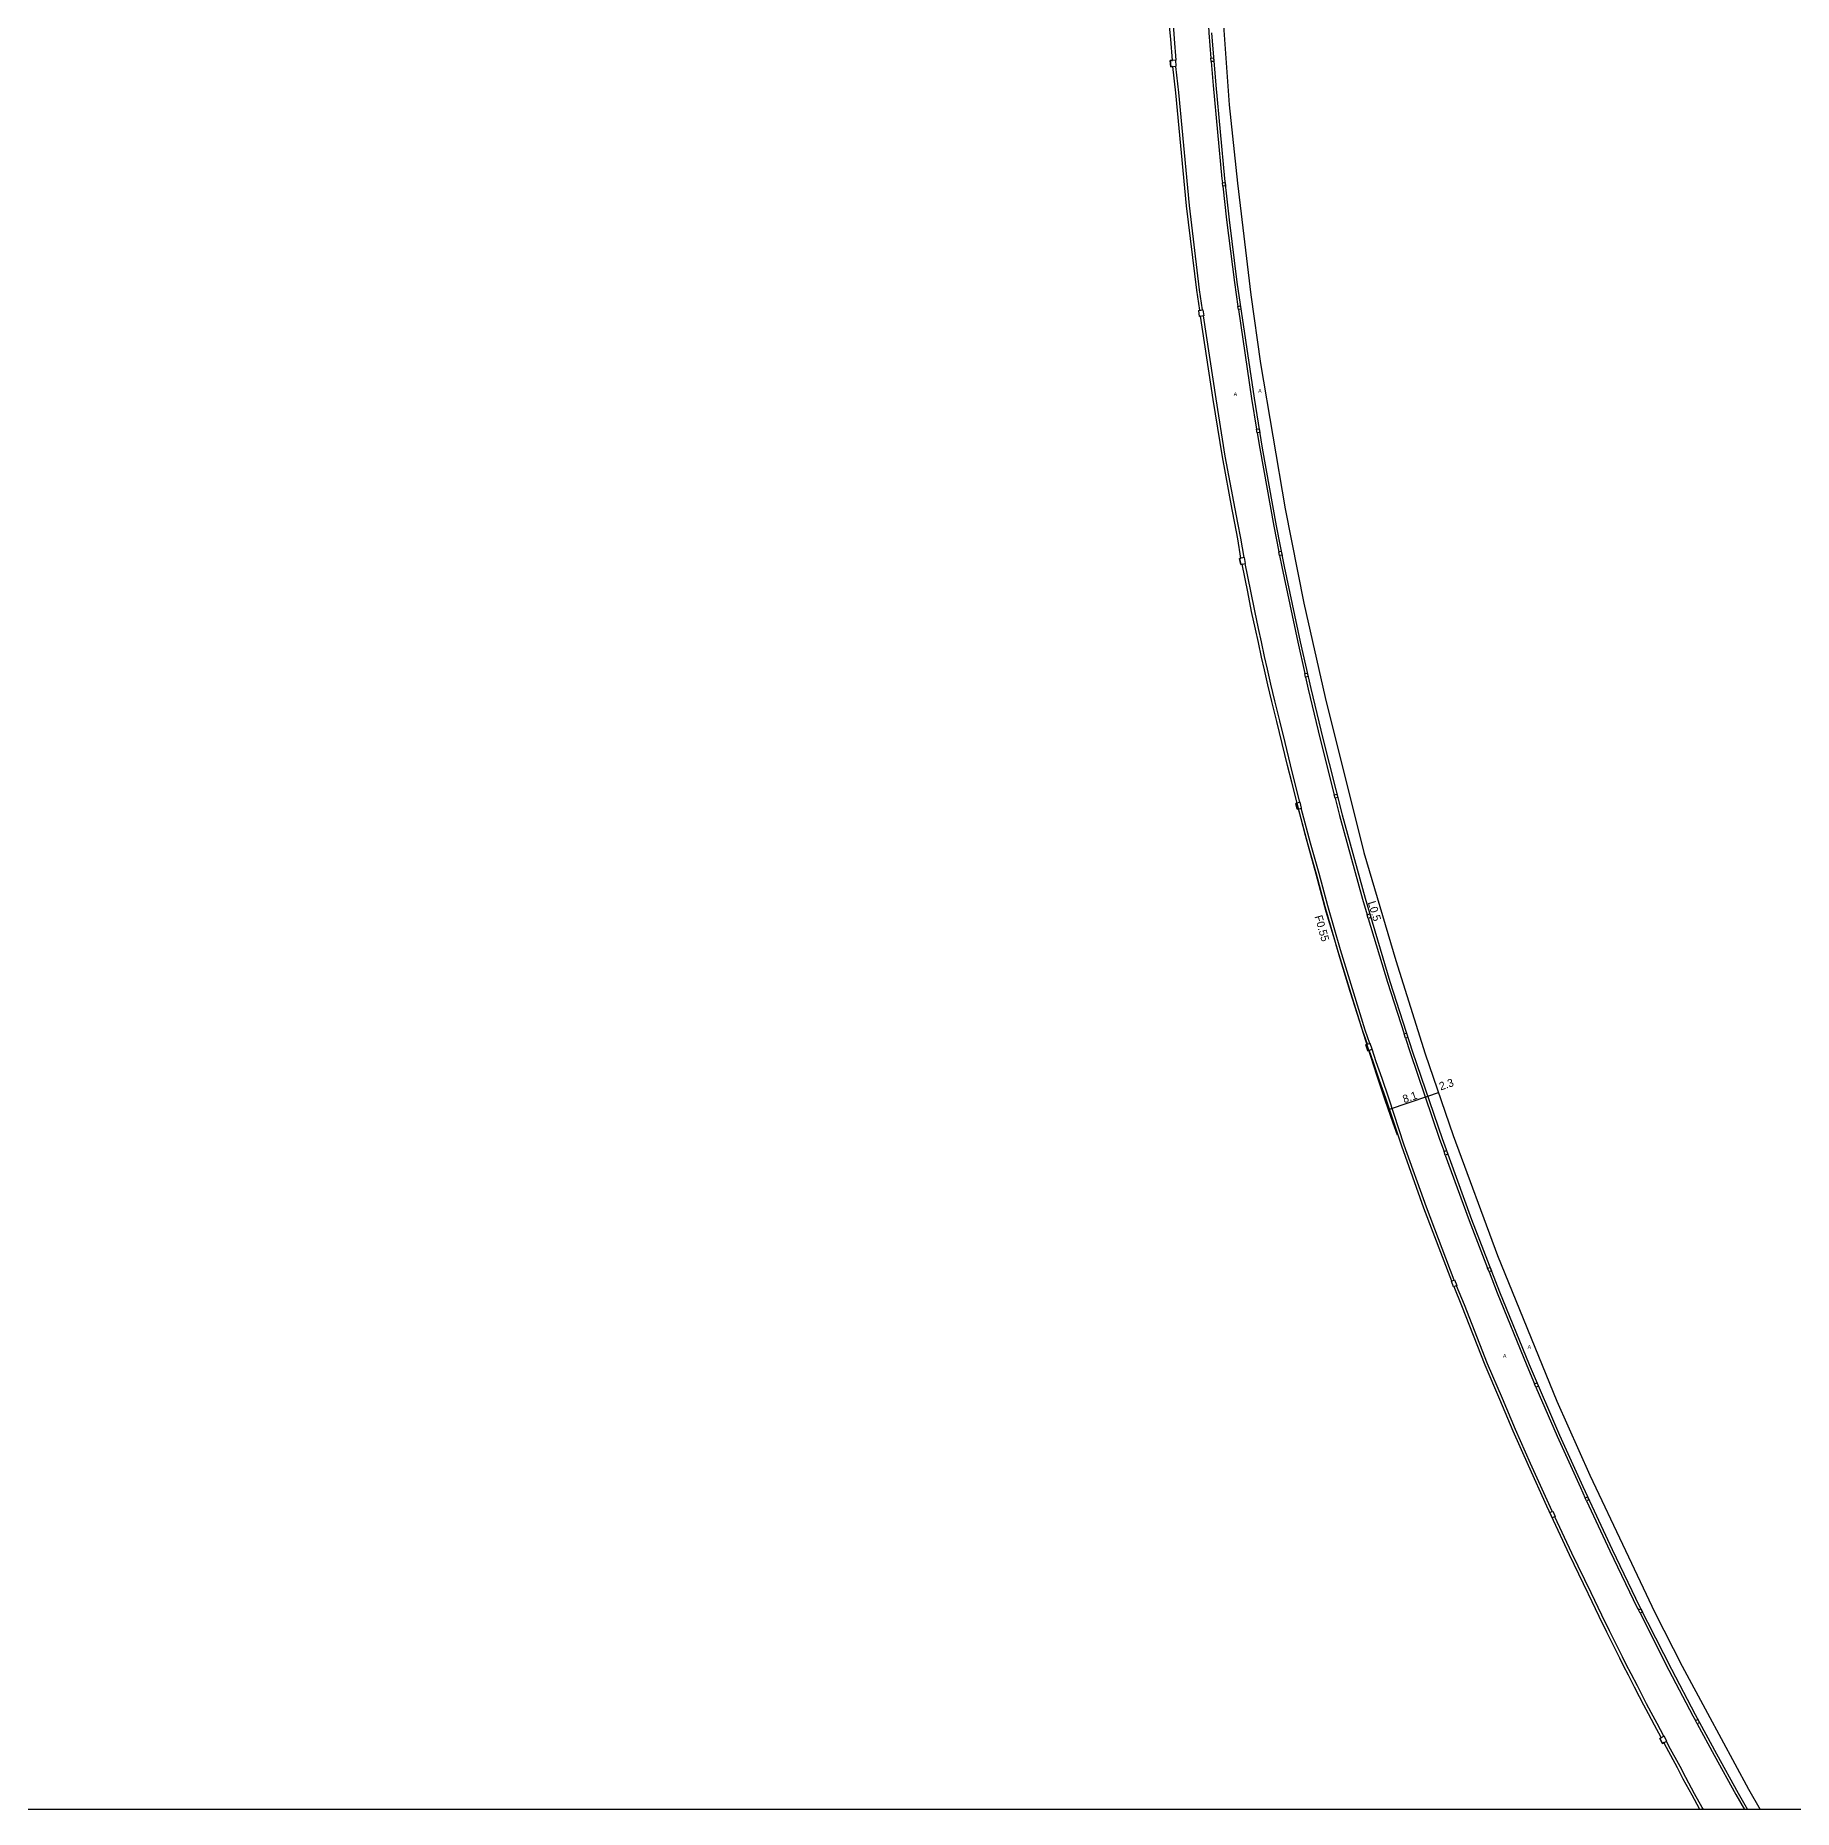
# Model space of a CAD drawing. Header units: metres. Extents: x -16000 to -12000, y -105000 to -102000.
# Drawn here: x -12664.8 to -12313.1, y -105000 to -104645.2 of the extents above; entities that cross this region are included whole.
import ezdxf

# ---------------------------------------------------------------- set-up
doc = ezdxf.new("R2010")
doc.units = ezdxf.units.M
doc.header["$LTSCALE"] = 2.5
for name, color, linetype in [('側溝・桝', 7, 'Continuous'), ('図郭', 7, 'Continuous'), ('幅員', 7, 'Continuous'), ('歩道・分離帯・安全施設', 7, 'Continuous'), ('舗装', 7, 'Continuous'), ('道路', 7, 'Continuous')]:
    doc.layers.add(name, color=color, linetype=linetype)
doc.styles.get("Standard").update_dxf_attribs({"font": ''})
doc.styles.add('YOKO_DECO', font='')
doc.styles.get('Standard').set_extended_font_data('@MS PGothic')
doc.styles.get('YOKO_DECO').set_extended_font_data('MS PGothic')

msp = doc.modelspace()

# ---------------------------------------------------------------- linework, layer by layer
at = {"layer": '側溝・桝'}
for points in [[(-12437.63, -104637.38), (-12437.02, -104645.88), (-12436.71, -104650.16)], [(-12430.32, -104640.58), (-12430.07, -104644.7), (-12429.66, -104649.73)], [(-12431.37, -104700.08), (-12431.98, -104696.09), (-12433.97, -104679.22), (-12436.1, -104656.62), (-12436.71, -104651.39)], [(-12429.61, -104650.44), (-12429.22, -104655.22), (-12427.46, -104673.89), (-12427.37, -104674.68)], [(-12427.29, -104675.37), (-12426.53, -104682.11), (-12424.98, -104694.64), (-12424.28, -104699.39)], [(-12423.05, -104749.63), (-12423.71, -104745.74), (-12424.29, -104742.7), (-12424.82, -104739.89), (-12426.81, -104729.35), (-12428.64, -104717.89), (-12431.19, -104701.27)], [(-12424.19, -104700.02), (-12421.56, -104717.8), (-12420.56, -104723.94)], [(-12420.43, -104724.71), (-12419.92, -104727.84), (-12417.11, -104743.35), (-12416.12, -104748.45)], [(-12411.9, -104798.56), (-12412.96, -104794.37), (-12413.77, -104791.07), (-12414.85, -104786.63), (-12415.89, -104782.29), (-12416.89, -104778.26), (-12417.7, -104774.93), (-12418.36, -104771.92), (-12418.93, -104769.41), (-12419.56, -104766.49), (-12420.14, -104763.8), (-12420.92, -104760.25), (-12421.71, -104756.37), (-12422.82, -104750.82)], [(-12415.96, -104749.22), (-12415.52, -104751.5), (-12412.3, -104766.57), (-12410.9, -104772.84)], [(-12410.74, -104773.56), (-12410.2, -104775.94), (-12407.81, -104785.91), (-12405.01, -104797.05)], [(-12397.86, -104846.81), (-12398.79, -104844.15), (-12401.09, -104836.73), (-12403.76, -104828.06), (-12406.31, -104819.3), (-12408.05, -104812.8), (-12409.74, -104806.74), (-12411.59, -104799.73)], [(-12404.83, -104797.75), (-12403.96, -104801.21), (-12399.35, -104817.92), (-12398.41, -104821.05)], [(-12398.19, -104821.78), (-12394.37, -104834.54), (-12391.04, -104844.89)], [(-12390.76, -104845.77), (-12389.84, -104848.62), (-12383.94, -104865.96), (-12383.05, -104868.41)], [(-12381, -104894.12), (-12386.57, -104879.55), (-12391.02, -104867.17), (-12394.11, -104857.74), (-12395.45, -104853.81), (-12396.64, -104850.44), (-12397.45, -104847.96)], [(-12382.79, -104869.13), (-12378.01, -104882.21), (-12374.32, -104891.76)], [(-12374.05, -104892.47), (-12372.43, -104896.65), (-12366.51, -104911.23), (-12364.94, -104914.88)], [(-12361.39, -104940.35), (-12365.72, -104930.82), (-12368.75, -104923.99), (-12371.37, -104917.8), (-12374.33, -104910.85), (-12378.97, -104899.09), (-12380.54, -104895.3), (-12380.57, -104895.22)], [(-12364.66, -104915.53), (-12360.44, -104925.36), (-12355.77, -104935.63), (-12354.8, -104937.71)], [(-12354.54, -104938.29), (-12349.91, -104948.24), (-12344.39, -104959.64), (-12344.16, -104960.09)], [(-12339.08, -104985.34), (-12340.43, -104982.82), (-12341.61, -104980.57), (-12342.52, -104978.87), (-12343.42, -104977.16), (-12344.37, -104975.25), (-12345.62, -104972.88), (-12346.59, -104970.99), (-12347.35, -104969.44), (-12348.45, -104967.2), (-12349.93, -104964.24), (-12351.45, -104961.1), (-12353.61, -104956.67), (-12357.51, -104948.75), (-12360.88, -104941.46)], [(-12343.84, -104960.72), (-12338.05, -104972.16), (-12333.27, -104981.26), (-12332.76, -104982.22)], [(-12332.41, -104982.86), (-12329.04, -104989.13), (-12324.67, -104996.99), (-12322.96, -105000)], [(-12331.18, -105000), (-12331.41, -104999.6), (-12332.92, -104996.87), (-12334.69, -104993.62), (-12335.84, -104991.39), (-12338.06, -104987.35), (-12338.57, -104986.36)]]:
    msp.add_lwpolyline(points, dxfattribs=at)
for points in [[(-12437.8, -104650.24), (-12437.71, -104651.46), (-12436.61, -104651.38), (-12436.71, -104650.16)], [(-12429.08, -104650.4), (-12429.61, -104650.44), (-12429.66, -104649.73), (-12429.14, -104649.68)], [(-12426.77, -104675.31), (-12427.29, -104675.37), (-12427.37, -104674.68), (-12426.85, -104674.62)], [(-12432.11, -104700.2), (-12431.3, -104700.07), (-12431.12, -104701.26), (-12431.93, -104701.38)], [(-12423.67, -104699.94), (-12424.19, -104700.02), (-12424.28, -104699.39), (-12423.76, -104699.31)], [(-12419.91, -104724.62), (-12420.43, -104724.71), (-12420.56, -104723.94), (-12420.04, -104723.85)], [(-12423.96, -104749.8), (-12423.72, -104750.99), (-12422.73, -104750.8), (-12422.95, -104749.61)], [(-12415.45, -104749.12), (-12415.96, -104749.22), (-12416.12, -104748.45), (-12415.6, -104748.35)], [(-12410.23, -104773.44), (-12410.74, -104773.56), (-12410.9, -104772.84), (-12410.39, -104772.72)], [(-12404.32, -104797.62), (-12404.83, -104797.75), (-12405.01, -104797.05), (-12404.5, -104796.92)], [(-12412.71, -104798.78), (-12412.39, -104799.95), (-12411.54, -104799.71), (-12411.85, -104798.55)], [(-12397.69, -104821.63), (-12398.19, -104821.78), (-12398.41, -104821.05), (-12397.91, -104820.9)], [(-12398.67, -104847.09), (-12398.27, -104848.24), (-12397.4, -104847.94), (-12397.8, -104846.79)], [(-12390.26, -104845.61), (-12390.76, -104845.77), (-12391.04, -104844.89), (-12390.54, -104844.73)], [(-12382.3, -104868.95), (-12382.79, -104869.13), (-12383.05, -104868.41), (-12382.56, -104868.23)], [(-12373.56, -104892.28), (-12374.05, -104892.47), (-12374.32, -104891.76), (-12373.83, -104891.57)], [(-12381.16, -104895.44), (-12381.58, -104894.34), (-12380.93, -104894.09), (-12380.51, -104895.19)], [(-12364.18, -104915.33), (-12364.66, -104915.53), (-12364.94, -104914.88), (-12364.46, -104914.67)], [(-12354.06, -104938.07), (-12354.54, -104938.29), (-12354.8, -104937.71), (-12354.33, -104937.49)], [(-12361.9, -104940.58), (-12361.29, -104940.31), (-12360.8, -104941.42), (-12361.39, -104941.69)], [(-12343.37, -104960.48), (-12343.84, -104960.72), (-12344.16, -104960.09), (-12343.69, -104959.86)], [(-12331.95, -104982.61), (-12332.41, -104982.86), (-12332.76, -104982.22), (-12332.29, -104981.98)], [(-12339.9, -104985.77), (-12339.37, -104986.78), (-12338.51, -104986.33), (-12339.04, -104985.32)]]:
    msp.add_lwpolyline(points, close=True, dxfattribs=at)
at = {"layer": '図郭'}
msp.add_lwpolyline([(-12800, -104400), (-12000, -104400), (-12000, -105000), (-12800, -105000)], close=True, dxfattribs=at)
at = {"layer": '幅員'}
for points in [[(-12393.97, -104859.94), (-12386.32, -104857.34)], [(-12386.32, -104857.34), (-12384.18, -104856.6)]]:
    msp.add_lwpolyline(points, dxfattribs=at)
at = {"layer": '歩道・分離帯・安全施設'}
for points in [[(-12429.55, -104644.66), (-12428.7, -104655.17), (-12426.94, -104673.83), (-12426.01, -104682.05), (-12424.46, -104694.57), (-12421.04, -104717.72), (-12419.4, -104727.75), (-12416.6, -104743.25), (-12415, -104751.39), (-12411.79, -104766.45), (-12409.69, -104775.82), (-12407.31, -104785.79), (-12403.45, -104801.07), (-12398.85, -104817.77), (-12393.87, -104834.39), (-12389.35, -104848.46), (-12383.45, -104865.79), (-12377.52, -104882.03), (-12371.94, -104896.46), (-12366.02, -104911.03), (-12359.96, -104925.14), (-12355.3, -104935.41), (-12349.44, -104948.01), (-12343.92, -104959.4), (-12337.58, -104971.92), (-12332.81, -104981.02), (-12328.58, -104988.87), (-12324.21, -104996.73), (-12322.36, -105000)], [(-12429.55, -104644.66), (-12428.7, -104655.17), (-12426.94, -104673.83), (-12426.01, -104682.05), (-12424.46, -104694.57), (-12421.04, -104717.72), (-12419.4, -104727.75), (-12416.6, -104743.25), (-12415, -104751.39), (-12411.79, -104766.45), (-12409.69, -104775.82), (-12407.31, -104785.79), (-12403.45, -104801.07), (-12398.85, -104817.77), (-12393.87, -104834.39), (-12389.35, -104848.46), (-12383.45, -104865.79), (-12377.52, -104882.03), (-12371.94, -104896.46), (-12366.02, -104911.03), (-12359.96, -104925.14), (-12355.3, -104935.41), (-12349.44, -104948.01), (-12343.92, -104959.4), (-12337.58, -104971.92), (-12332.81, -104981.02), (-12328.58, -104988.87), (-12324.21, -104996.73), (-12322.36, -105000)], [(-12412.55, -104798.48), (-12410.81, -104805.17), (-12408.71, -104812.87), (-12406.66, -104820.41), (-12404.96, -104826.05)], [(-12404.75, -104826.82), (-12403.77, -104830.18), (-12401.88, -104836.34), (-12399.97, -104842.42), (-12398.38, -104847.46), (-12396.54, -104853.09), (-12394.86, -104858.08), (-12393.27, -104862.69), (-12392.45, -104865.06)]]:
    msp.add_lwpolyline(points, dxfattribs=at)
at = {"layer": '道路'}
for points in [[(-12424.91, -104742.76), (-12425.43, -104740), (-12427.37, -104729.51), (-12429.23, -104717.98), (-12431.73, -104701.35), (-12431.93, -104701.38), (-12432.11, -104700.2), (-12431.91, -104700.17), (-12432.52, -104696.17), (-12434.56, -104679.29), (-12436.7, -104656.68), (-12437.3, -104651.43), (-12437.71, -104651.46), (-12437.8, -104650.24), (-12437.39, -104650.21), (-12437.71, -104645.94), (-12438.53, -104637.46)], [(-12427.31, -104641.32), (-12426.02, -104659.1), (-12424.36, -104674.78), (-12421.7, -104697.05), (-12419.77, -104710.79), (-12414.8, -104739.9), (-12411.07, -104758.74), (-12406.82, -104777.62), (-12399.09, -104808.6), (-12392.71, -104830.18), (-12386.83, -104848.85), (-12381.22, -104865.21), (-12372.37, -104889.21), (-12360.47, -104918.33), (-12353.9, -104933.15), (-12346.78, -104948.19), (-12340.9, -104960.63), (-12335.42, -104971.32), (-12330.38, -104980.73), (-12322.13, -104995.91), (-12319.79, -105000)], [(-12417.49, -104778.42), (-12418.3, -104775.07), (-12418.97, -104772.06), (-12419.54, -104769.55), (-12420.17, -104766.62), (-12420.75, -104763.93), (-12421.53, -104760.38), (-12422.32, -104756.49), (-12423.43, -104750.94), (-12423.72, -104750.99), (-12423.96, -104749.8), (-12423.66, -104749.74), (-12424.32, -104745.85), (-12424.91, -104742.76)], [(-12354.23, -104956.8), (-12357.98, -104949.05), (-12362.46, -104939.36), (-12366.17, -104931.21), (-12369.23, -104924.33), (-12371.9, -104918.02), (-12374.81, -104911.12), (-12379.5, -104899.3), (-12381.05, -104895.49), (-12381.08, -104895.41), (-12381.16, -104895.44), (-12381.58, -104894.34), (-12381.5, -104894.31), (-12387.06, -104879.75), (-12391.5, -104867.35), (-12394.65, -104857.93), (-12395.99, -104854), (-12397.18, -104850.62), (-12397.99, -104848.14), (-12398.27, -104848.24), (-12398.67, -104847.09), (-12398.33, -104846.97), (-12399.3, -104844.33), (-12401.61, -104836.89), (-12404.28, -104828.21), (-12406.83, -104819.45), (-12408.57, -104812.95), (-12410.26, -104806.88), (-12412.13, -104799.88), (-12412.39, -104799.95), (-12412.71, -104798.78), (-12412.44, -104798.71), (-12413.48, -104794.51), (-12414.38, -104791.23), (-12415.45, -104786.78), (-12416.49, -104782.43), (-12417.49, -104778.42)], [(-12331.85, -105000), (-12331.92, -104999.88), (-12333.43, -104997.16), (-12335.21, -104993.9), (-12336.35, -104991.66), (-12338.58, -104987.62), (-12339.09, -104986.63), (-12339.37, -104986.78), (-12339.9, -104985.77), (-12339.63, -104985.63), (-12340.97, -104983.11), (-12342.16, -104980.86), (-12343.06, -104979.15), (-12343.97, -104977.44), (-12344.92, -104975.53), (-12346.16, -104973.16), (-12347.14, -104971.27), (-12347.9, -104969.71), (-12349, -104967.48), (-12350.49, -104964.51), (-12352, -104961.37), (-12354.17, -104956.93), (-12354.23, -104956.8)]]:
    msp.add_lwpolyline(points, dxfattribs=at)

# ---------------------------------------------------------------- texts
at = {"layer": '側溝・桝'}
for s, rotation, p in [('L0.5', 287, (-12398.31, -104818.6)), ('F0.55', 286, (-12408.97, -104821.41))]:
    msp.add_text(s, height=1.6, rotation=rotation, dxfattribs=at).set_placement(p)
at = {"layer": '幅員'}
for s, p in [('2.3', (-12383.7, -104856.2)), ('8.1', (-12391, -104858.76))]:
    msp.add_text(s, height=1.6, rotation=19, dxfattribs=at).set_placement(p)
at = {"layer": '舗装', "style": 'YOKO_DECO'}
for p in [(-12425.12, -104717.3, 92.92), (-12420.22, -104716.67, 93.1), (-12366.33, -104907.84, 91.71), (-12371.25, -104909.64, 91.52)]:
    msp.add_text('A', height=0.75, dxfattribs=at).set_placement(p)

doc.saveas('drawing.dxf')
